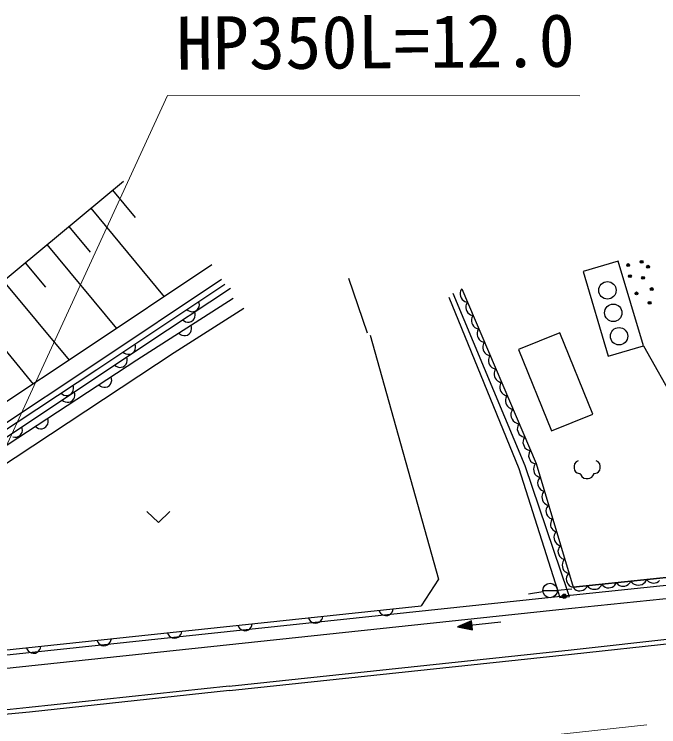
# Model space of a CAD drawing. Units: millimetres, scale not verified. Extents: x 40000 to 680000, y 20000 to 380000.
# Drawn here: x 353272 to 375461, y 275140 to 299677 of the extents above; entities that cross this region are included whole.
import ezdxf
from ezdxf.enums import TextEntityAlignment as Align

# ---------------------------------------------------------------- set-up
doc = ezdxf.new("R2010")
doc.units = ezdxf.units.MM
doc.header["$LTSCALE"] = 1000
doc.linetypes.add('CHAIN', pattern=[18.5, 12, -1.5, 3.5, -1.5])
for name, color, linetype, lineweight in [('M-BGD', 7, 'Continuous', 25), ('M-BMK', 2, 'CHAIN', 13), ('M-STR-HTXT', 7, 'Continuous', 13)]:
    doc.layers.add(name, color=color, linetype=linetype, lineweight=lineweight)
doc.styles.add('ＭＳ ゴシック', font='')
doc.styles.get('ＭＳ ゴシック').set_extended_font_data('MS Gothic')

msp = doc.modelspace()

# ---------------------------------------------------------------- linework, layer by layer
at = {"layer": 'M-BGD'}
for p, q in [((349163, 287394), (357031, 293931)), ((356655, 293619), (357433, 292682)), ((355903, 292995), (358431, 289950)), ((355151, 292371), (355890, 291481)), ((354399, 291746), (356797, 288858)), ((353647, 291122), (354347, 290279)), ((360076, 291048), (355676, 288114)), ((374063, 291179), (372854, 290819)), ((374931, 288262), (374063, 291179)), ((372854, 290819), (373722, 287902)), ((356009, 287615), (360408, 290549)), ((365433, 288692), (364786, 290578)), ((352895, 290498), (355163, 287766)), ((356120, 287448), (360519, 290383)), ((356120, 287448), (360519, 290383)), ((357836, 288335), (360719, 290248)), ((370858, 284125), (368387, 290055)), ((368625, 290091), (368620, 290024)), ((368620, 290024), (368635, 289965)), ((368637, 290140), (368625, 290091)), ((368652, 290179), (368637, 290140)), ((368687, 290226), (368652, 290179)), ((368687, 290226), (371237, 284210)), ((368687, 290226), (371237, 284210)), ((360810, 289889), (357493, 287761)), ((359644, 289727), (359628, 289788)), ((368233, 289932), (370641, 284033)), ((368635, 289965), (368658, 289910)), ((368658, 289910), (368691, 289859)), ((368691, 289859), (368742, 289815)), ((368742, 289815), (368785, 289790)), ((368785, 289790), (368824, 289774)), ((368824, 289774), (368882, 289766)), ((351767, 289561), (353920, 286936)), ((358777, 288032), (361175, 289552)), ((359570, 289497), (359608, 289547)), ((359608, 289547), (359633, 289599)), ((359633, 289599), (359647, 289669)), ((359647, 289669), (359644, 289727)), ((368820, 289631), (368815, 289564)), ((368815, 289564), (368830, 289505)), ((368832, 289679), (368820, 289631)), ((368848, 289719), (368832, 289679)), ((368882, 289766), (368848, 289719)), ((359212, 289511), (359262, 289472)), ((359262, 289472), (359314, 289447)), ((359314, 289447), (359384, 289433)), ((359384, 289433), (359442, 289436)), ((359442, 289436), (359503, 289452)), ((359502, 289368), (359486, 289429)), ((359491, 289241), (359505, 289310)), ((359505, 289310), (359502, 289368)), ((359503, 289452), (359570, 289497)), ((368830, 289505), (368853, 289450)), ((368853, 289450), (368886, 289398)), ((368886, 289398), (368937, 289355)), ((368937, 289355), (368980, 289330)), ((368980, 289330), (369019, 289314)), ((369019, 289314), (369077, 289306)), ((369077, 289306), (369043, 289258)), ((359069, 289153), (359119, 289114)), ((359119, 289114), (359172, 289089)), ((359172, 289089), (359241, 289075)), ((359241, 289075), (359299, 289077)), ((359299, 289077), (359360, 289094)), ((359360, 289094), (359427, 289138)), ((359427, 289138), (359466, 289188)), ((359466, 289188), (359491, 289241)), ((369015, 289171), (369011, 289104)), ((369011, 289104), (369025, 289044)), ((369027, 289219), (369015, 289171)), ((369025, 289044), (369048, 288989)), ((369043, 289258), (369027, 289219)), ((359377, 288899), (359362, 288960)), ((359364, 288771), (359379, 288841)), ((359379, 288841), (359377, 288899)), ((369048, 288989), (369081, 288938)), ((369081, 288938), (369132, 288894)), ((369132, 288894), (369175, 288869)), ((369175, 288869), (369214, 288853)), ((369214, 288853), (369272, 288845)), ((369238, 288798), (369222, 288759)), ((369272, 288845), (369238, 288798)), ((358941, 288690), (358990, 288650)), ((358990, 288650), (359042, 288625)), ((359042, 288625), (359112, 288609)), ((359112, 288609), (359170, 288611)), ((359170, 288611), (359231, 288627)), ((359231, 288627), (359298, 288670)), ((359298, 288670), (359338, 288719)), ((359338, 288719), (359364, 288771)), ((365524, 288623), (367883, 280218)), ((369210, 288710), (369206, 288643)), ((369206, 288643), (369220, 288584)), ((369222, 288759), (369210, 288710)), ((369220, 288584), (369243, 288529)), ((372050, 288709), (370634, 288133)), ((373189, 285907), (372050, 288709)), ((352423, 284727), (357836, 288335)), ((357445, 288260), (357428, 288321)), ((369243, 288529), (369276, 288477)), ((369276, 288477), (369327, 288434)), ((369327, 288434), (369370, 288409)), ((369370, 288409), (369409, 288393)), ((369409, 288393), (369467, 288385)), ((369433, 288338), (369417, 288298)), ((369467, 288385), (369433, 288338)), ((355676, 288114), (351481, 285330)), ((357370, 288029), (357409, 288079)), ((357409, 288079), (357434, 288132)), ((357434, 288132), (357448, 288201)), ((357448, 288201), (357445, 288260)), ((369405, 288250), (369401, 288183)), ((369401, 288183), (369415, 288124)), ((369417, 288298), (369405, 288250)), ((369415, 288124), (369438, 288068)), ((369438, 288068), (369471, 288017)), ((370634, 288133), (371773, 285331)), ((373722, 287902), (374931, 288262)), ((374931, 288262), (376146, 286103)), ((351220, 283044), (358777, 288032)), ((357012, 288043), (357062, 288004)), ((357062, 288004), (357115, 287979)), ((357115, 287979), (357184, 287966)), ((357159, 287811), (357142, 287872)), ((357162, 287753), (357159, 287811)), ((357184, 287966), (357242, 287968)), ((357242, 287968), (357303, 287985)), ((357303, 287985), (357370, 288029)), ((369471, 288017), (369522, 287974)), ((369522, 287974), (369565, 287948)), ((369565, 287948), (369605, 287933)), ((369612, 287838), (369600, 287789)), ((369605, 287933), (369662, 287924)), ((369628, 287877), (369612, 287838)), ((369662, 287924), (369628, 287877)), ((357493, 287761), (350927, 283474)), ((351866, 284870), (356009, 287615)), ((356726, 287595), (356776, 287556)), ((357017, 287536), (357084, 287581)), ((357084, 287581), (357123, 287631)), ((357123, 287631), (357148, 287683)), ((357148, 287683), (357162, 287753)), ((369600, 287789), (369596, 287723)), ((369596, 287723), (369610, 287663)), ((369610, 287663), (369634, 287608)), ((369634, 287608), (369666, 287557)), ((351995, 284717), (356120, 287448)), ((351995, 284717), (356120, 287448)), ((356776, 287556), (356829, 287531)), ((356829, 287531), (356898, 287517)), ((356898, 287517), (356956, 287520)), ((356956, 287520), (357017, 287536)), ((369666, 287557), (369717, 287513)), ((369717, 287513), (369760, 287488)), ((369760, 287488), (369800, 287472)), ((369795, 287329), (369791, 287262)), ((369807, 287378), (369795, 287329)), ((369800, 287472), (369857, 287464)), ((369823, 287417), (369807, 287378)), ((369857, 287464), (369823, 287417)), ((356624, 287122), (356608, 287183)), ((356626, 287064), (356624, 287122)), ((369791, 287262), (369805, 287203)), ((369805, 287203), (369829, 287148)), ((369829, 287148), (369861, 287096)), ((369861, 287096), (369912, 287053)), ((355314, 286842), (355297, 286904)), ((355316, 286784), (355314, 286842)), ((356189, 286910), (356239, 286871)), ((356239, 286871), (356291, 286845)), ((356291, 286845), (356360, 286831)), ((356360, 286831), (356419, 286833)), ((356419, 286833), (356480, 286849)), ((356480, 286849), (356547, 286893)), ((356547, 286893), (356586, 286942)), ((356586, 286942), (356612, 286995)), ((356612, 286995), (356626, 287064)), ((369912, 287053), (369956, 287028)), ((369956, 287028), (369995, 287012)), ((369990, 286869), (369986, 286802)), ((370002, 286917), (369990, 286869)), ((369995, 287012), (370053, 287004)), ((370018, 286957), (370002, 286917)), ((370053, 287004), (370018, 286957)), ((354880, 286627), (354930, 286588)), ((354930, 286588), (354983, 286563)), ((355171, 286568), (355238, 286612)), ((355238, 286612), (355277, 286662)), ((355277, 286662), (355302, 286715)), ((355302, 286715), (355316, 286784)), ((355355, 286608), (355338, 286669)), ((355357, 286550), (355355, 286608)), ((369986, 286802), (370000, 286743)), ((370000, 286743), (370024, 286687)), ((370024, 286687), (370056, 286636)), ((370056, 286636), (370107, 286593)), ((370107, 286593), (370151, 286567)), ((354922, 286392), (354972, 286353)), ((354972, 286353), (355024, 286328)), ((354983, 286563), (355052, 286549)), ((355052, 286549), (355110, 286552)), ((355110, 286552), (355171, 286568)), ((355213, 286334), (355280, 286378)), ((355280, 286378), (355318, 286428)), ((355318, 286428), (355343, 286481)), ((355343, 286481), (355357, 286550)), ((370151, 286567), (370190, 286551)), ((370185, 286408), (370181, 286341)), ((370181, 286341), (370195, 286282)), ((370197, 286457), (370185, 286408)), ((370190, 286551), (370248, 286543)), ((370213, 286496), (370197, 286457)), ((370248, 286543), (370213, 286496)), ((355024, 286328), (355094, 286314)), ((355094, 286314), (355152, 286317)), ((355152, 286317), (355213, 286334)), ((370195, 286282), (370219, 286227)), ((370219, 286227), (370251, 286176)), ((370251, 286176), (370303, 286132)), ((370303, 286132), (370346, 286107)), ((370346, 286107), (370385, 286091)), ((370374, 285935), (370370, 285861)), ((370370, 285861), (370385, 285796)), ((370388, 285988), (370374, 285935)), ((370385, 286091), (370443, 286083)), ((370405, 286031), (370388, 285988)), ((370443, 286083), (370405, 286031)), ((371773, 285331), (373189, 285907)), ((354435, 285693), (354419, 285754)), ((354423, 285566), (354438, 285635)), ((354438, 285635), (354435, 285693)), ((370385, 285796), (370411, 285735)), ((370411, 285735), (370447, 285679)), ((370447, 285679), (370503, 285631)), ((370503, 285631), (370551, 285603)), ((370551, 285603), (370594, 285586)), ((353550, 285406), (353534, 285467)), ((353553, 285347), (353550, 285406)), ((354001, 285481), (354050, 285442)), ((354050, 285442), (354103, 285416)), ((354103, 285416), (354172, 285402)), ((354172, 285402), (354230, 285404)), ((354230, 285404), (354291, 285420)), ((354291, 285420), (354358, 285464)), ((354358, 285464), (354398, 285513)), ((354398, 285513), (354423, 285566)), ((370595, 285442), (370591, 285375)), ((370591, 285375), (370605, 285316)), ((370594, 285586), (370657, 285577)), ((370607, 285490), (370595, 285442)), ((370623, 285529), (370607, 285490)), ((370657, 285577), (370623, 285529)), ((353220, 285125), (353290, 285112)), ((353290, 285112), (353348, 285114)), ((353348, 285114), (353409, 285131)), ((353409, 285131), (353475, 285175)), ((353475, 285175), (353514, 285225)), ((353514, 285225), (353539, 285278)), ((353539, 285278), (353553, 285347)), ((370605, 285316), (370629, 285260)), ((370629, 285260), (370661, 285209)), ((370661, 285209), (370712, 285165)), ((370712, 285165), (370755, 285140)), ((370755, 285140), (370795, 285124)), ((370795, 285124), (370853, 285116)), ((370853, 285116), (370818, 285069)), ((370790, 284981), (370786, 284914)), ((370786, 284914), (370800, 284855)), ((370802, 285030), (370790, 284981)), ((370818, 285069), (370802, 285030)), ((370800, 284855), (370824, 284800)), ((370824, 284800), (370856, 284749)), ((370856, 284749), (370907, 284705)), ((370907, 284705), (370951, 284680)), ((370951, 284680), (370990, 284664)), ((370990, 284664), (371048, 284656)), ((371048, 284656), (371013, 284609)), ((370985, 284521), (370981, 284454)), ((370981, 284454), (370995, 284395)), ((370997, 284569), (370985, 284521)), ((370995, 284395), (371019, 284340)), ((371013, 284609), (370997, 284569)), ((371019, 284340), (371051, 284288)), ((371051, 284288), (371102, 284245)), ((371102, 284245), (371146, 284220)), ((371146, 284220), (371185, 284204)), ((371197, 284167), (371177, 284129)), ((371185, 284204), (371243, 284196)), ((371237, 284210), (371197, 284167)), ((371237, 284210), (372509, 279946)), ((371237, 284210), (372509, 279946)), ((372563, 284190), (372545, 284118)), ((372617, 284262), (372563, 284190)), ((372689, 284298), (372617, 284262)), ((373373, 284262), (373301, 284298)), ((373427, 284190), (373373, 284262)), ((373445, 284118), (373427, 284190)), ((370641, 284033), (372061, 279595)), ((372326, 279789), (370858, 284125)), ((371160, 284082), (371148, 284016)), ((371148, 284016), (371156, 283956)), ((371156, 283956), (371173, 283898)), ((371177, 284129), (371160, 284082)), ((371173, 283898), (371200, 283844)), ((372545, 284118), (372545, 284046)), ((372545, 284046), (372563, 283974)), ((372563, 283974), (372599, 283920)), ((372599, 283920), (372653, 283884)), ((372653, 283884), (372725, 283866)), ((373265, 283866), (373337, 283884)), ((373337, 283884), (373391, 283920)), ((373391, 283920), (373427, 283974)), ((373427, 283974), (373445, 284046)), ((373445, 284046), (373445, 284118)), ((371200, 283844), (371246, 283795)), ((371246, 283795), (371286, 283765)), ((371286, 283765), (371323, 283745)), ((371320, 283650), (371303, 283603)), ((371340, 283687), (371320, 283650)), ((371323, 283745), (371380, 283731)), ((371380, 283731), (371340, 283687)), ((372725, 283866), (372761, 283866)), ((372761, 283866), (372779, 283812)), ((372779, 283812), (372815, 283758)), ((372815, 283758), (372887, 283704)), ((372887, 283704), (372959, 283686)), ((372959, 283686), (373031, 283686)), ((373031, 283686), (373085, 283704)), ((373085, 283704), (373157, 283740)), ((373157, 283740), (373193, 283776)), ((373193, 283776), (373211, 283812)), ((373211, 283812), (373229, 283866)), ((373229, 283866), (373265, 283866)), ((371303, 283603), (371291, 283537)), ((371291, 283537), (371299, 283477)), ((371299, 283477), (371316, 283419)), ((371316, 283419), (371343, 283365)), ((371343, 283365), (371389, 283316)), ((371389, 283316), (371429, 283286)), ((371429, 283286), (371466, 283266)), ((371463, 283171), (371446, 283124)), ((371483, 283208), (371463, 283171)), ((371466, 283266), (371523, 283251)), ((371523, 283251), (371483, 283208)), ((371446, 283124), (371434, 283058)), ((371434, 283058), (371442, 282998)), ((371442, 282998), (371459, 282940)), ((371459, 282940), (371486, 282886)), ((371486, 282886), (371532, 282837)), ((371532, 282837), (371572, 282807)), ((371572, 282807), (371609, 282787)), ((371606, 282692), (371589, 282645)), ((371626, 282729), (371606, 282692)), ((371609, 282787), (371666, 282772)), ((371666, 282772), (371626, 282729)), ((357834, 282557), (358234, 282173)), ((358234, 282173), (358634, 282557)), ((371589, 282645), (371577, 282579)), ((371577, 282579), (371585, 282519)), ((371585, 282519), (371602, 282461)), ((371602, 282461), (371629, 282406)), ((371629, 282406), (371675, 282358)), ((371675, 282358), (371715, 282328)), ((371715, 282328), (371752, 282308)), ((371740, 282179), (371729, 282119)), ((371755, 282221), (371740, 282179)), ((371752, 282308), (371809, 282293)), ((371773, 282254), (371755, 282221)), ((371809, 282293), (371773, 282254)), ((371729, 282119), (371736, 282065)), ((371736, 282065), (371751, 282013)), ((371751, 282013), (371776, 281964)), ((371776, 281964), (371817, 281920)), ((391609, 281962), (372509, 279946)), ((372509, 279946), (391609, 281962)), ((371817, 281920), (371853, 281893)), ((371861, 281735), (371849, 281669)), ((371853, 281893), (371887, 281875)), ((371878, 281782), (371861, 281735)), ((371898, 281819), (371878, 281782)), ((371887, 281875), (371937, 281862)), ((371937, 281862), (371898, 281819)), ((371973, 279626), (391939, 281693)), ((372443, 277793), (409824, 281870)), ((372459, 277644), (409840, 281721)), ((371849, 281669), (371857, 281608)), ((371857, 281608), (371874, 281551)), ((371874, 281551), (371901, 281496)), ((371901, 281496), (371946, 281447)), ((371946, 281447), (371987, 281417)), ((371987, 281417), (372024, 281397)), ((372004, 281256), (371992, 281189)), ((371992, 281189), (372000, 281129)), ((372021, 281302), (372004, 281256)), ((372041, 281340), (372021, 281302)), ((372021, 279179), (391986, 281246)), ((372024, 281397), (372080, 281383)), ((372080, 281383), (372041, 281340)), ((372000, 281129), (372017, 281072)), ((372017, 281072), (372044, 281017)), ((372044, 281017), (372089, 280968)), ((372089, 280968), (372130, 280938)), ((372130, 280938), (372167, 280918)), ((372147, 280776), (372135, 280710)), ((372135, 280710), (372143, 280650)), ((372164, 280823), (372147, 280776)), ((372184, 280861), (372164, 280823)), ((372167, 280918), (372223, 280904)), ((372223, 280904), (372184, 280861)), ((372143, 280650), (372160, 280593)), ((372160, 280593), (372187, 280538)), ((372187, 280538), (372232, 280489)), ((372232, 280489), (372273, 280459)), ((372273, 280459), (372310, 280439)), ((367883, 280218), (367286, 279308)), ((372290, 280297), (372278, 280231)), ((372278, 280231), (372286, 280171)), ((372307, 280344), (372290, 280297)), ((372327, 280382), (372307, 280344)), ((372310, 280439), (372366, 280425)), ((372366, 280425), (372327, 280382)), ((375018, 280156), (375045, 280214)), ((375045, 280214), (375080, 280167)), ((372286, 280171), (372303, 280113)), ((372303, 280113), (372330, 280059)), ((372330, 280059), (372375, 280010)), ((372375, 280010), (372416, 279980)), ((372416, 279980), (372453, 279960)), ((372453, 279960), (372509, 279945)), ((372982, 279946), (373006, 279999)), ((373006, 279999), (373041, 279952)), ((373416, 279931), (373452, 279966)), ((373452, 279966), (373479, 279998)), ((373479, 279998), (373504, 280051)), ((373504, 280051), (373539, 280005)), ((373539, 280005), (373572, 279978)), ((373572, 279978), (373615, 279952)), ((373856, 279948), (373913, 279984)), ((373913, 279984), (373950, 280018)), ((373950, 280018), (373976, 280051)), ((373976, 280051), (374001, 280104)), ((374001, 280104), (374036, 280057)), ((374036, 280057), (374069, 280031)), ((374069, 280031), (374112, 280005)), ((374112, 280005), (374175, 279981)), ((374175, 279981), (374235, 279978)), ((374235, 279978), (374295, 279984)), ((374295, 279984), (374354, 280000)), ((374354, 280000), (374410, 280036)), ((374410, 280036), (374447, 280070)), ((374447, 280070), (374474, 280103)), ((374474, 280103), (374498, 280156)), ((374498, 280156), (374537, 280105)), ((374537, 280105), (374573, 280076)), ((374573, 280076), (374620, 280048)), ((374620, 280048), (374689, 280022)), ((374689, 280022), (374756, 280018)), ((374756, 280018), (374822, 280025)), ((374822, 280025), (374886, 280042)), ((374886, 280042), (374948, 280082)), ((374948, 280082), (374989, 280120)), ((374989, 280120), (375018, 280156)), ((375080, 280167), (375113, 280141)), ((375113, 280141), (375156, 280115)), ((375156, 280115), (375219, 280092)), ((375219, 280092), (375280, 280088)), ((375280, 280088), (375339, 280094)), ((375339, 280094), (375398, 280110)), ((375398, 280110), (375454, 280147)), ((375454, 280147), (375491, 280181)), ((371474, 279791), (370980, 279711)), ((371470, 279831), (371970, 279831)), ((371970, 279849), (372468, 279885)), ((372384, 279631), (372326, 279789)), ((372509, 279946), (372544, 279900)), ((372544, 279900), (372577, 279873)), ((372577, 279873), (372620, 279848)), ((372620, 279848), (372683, 279824)), ((372683, 279824), (372744, 279820)), ((372744, 279820), (372803, 279827)), ((372803, 279827), (372862, 279843)), ((372862, 279843), (372918, 279879)), ((372918, 279879), (372955, 279913)), ((372955, 279913), (372982, 279946)), ((373041, 279952), (373074, 279926)), ((373074, 279926), (373117, 279900)), ((373117, 279900), (373180, 279876)), ((373180, 279876), (373241, 279873)), ((373241, 279873), (373301, 279879)), ((373301, 279879), (373359, 279895)), ((373359, 279895), (373416, 279931)), ((373615, 279952), (373677, 279929)), ((373677, 279929), (373738, 279925)), ((373738, 279925), (373798, 279932)), ((373798, 279932), (373856, 279948)), ((350306, 277325), (371973, 279626)), ((372061, 279595), (372384, 279631)), ((350299, 277496), (367286, 279308)), ((350351, 276877), (372021, 279179)), ((365824, 279152), (365850, 279095)), ((365850, 279095), (365886, 279048)), ((365886, 279048), (365941, 279004)), ((365941, 279004), (365994, 278979)), ((365994, 278979), (366055, 278966)), ((366135, 278974), (366192, 279000)), ((366192, 279000), (366239, 279036)), ((366239, 279036), (366283, 279091)), ((366283, 279091), (366308, 279144)), ((366308, 279144), (366321, 279205)), ((363398, 278893), (363424, 278836)), ((363424, 278836), (363459, 278789)), ((363459, 278789), (363514, 278745)), ((363514, 278745), (363567, 278720)), ((363708, 278715), (363766, 278742)), ((363766, 278742), (363812, 278777)), ((363812, 278777), (363857, 278832)), ((363857, 278832), (363881, 278885)), ((363881, 278885), (363895, 278946)), ((366055, 278966), (366135, 278974)), ((369015, 278792), (368534, 278580)), ((370026, 278740), (368534, 278580)), ((368998, 278760), (368594, 278586)), ((369026, 278502), (368998, 278760)), ((369049, 278474), (369015, 278792)), ((360971, 278635), (360997, 278577)), ((360997, 278577), (361032, 278531)), ((361032, 278531), (361087, 278486)), ((361087, 278486), (361140, 278462)), ((361339, 278483), (361386, 278518)), ((361386, 278518), (361430, 278573)), ((361430, 278573), (361455, 278626)), ((361455, 278626), (361468, 278688)), ((363567, 278720), (363629, 278707)), ((363629, 278707), (363708, 278715)), ((368534, 278580), (369049, 278474)), ((368594, 278586), (369026, 278502)), ((368981, 278728), (368654, 278592)), ((368654, 278592), (369003, 278529)), ((368965, 278696), (368713, 278599)), ((368713, 278599), (368979, 278557)), ((368948, 278664), (368773, 278605)), ((368773, 278605), (368956, 278585)), ((368931, 278632), (368853, 278614)), ((368853, 278614), (368933, 278612)), ((368933, 278612), (368931, 278632)), ((368956, 278585), (368948, 278664)), ((368979, 278557), (368965, 278696)), ((369003, 278529), (368981, 278728)), ((358544, 278376), (358570, 278318)), ((358570, 278318), (358606, 278272)), ((358606, 278272), (358661, 278227)), ((358912, 278224), (358959, 278259)), ((358959, 278259), (359003, 278314)), ((359003, 278314), (359028, 278367)), ((359028, 278367), (359041, 278429)), ((361140, 278462), (361202, 278448)), ((361202, 278448), (361281, 278457)), ((361281, 278457), (361339, 278483)), ((356117, 278117), (356144, 278059)), ((356144, 278059), (356179, 278013)), ((356179, 278013), (356234, 277968)), ((356486, 277965), (356532, 278000)), ((356532, 278000), (356577, 278055)), ((356577, 278055), (356601, 278108)), ((356601, 278108), (356615, 278170)), ((358661, 278227), (358713, 278203)), ((358713, 278203), (358775, 278189)), ((358775, 278189), (358855, 278198)), ((358855, 278198), (358912, 278224)), ((353691, 277858), (353717, 277800)), ((353717, 277800), (353752, 277754)), ((353752, 277754), (353807, 277710)), ((354106, 277741), (354150, 277796)), ((354150, 277796), (354174, 277849)), ((354174, 277849), (354188, 277911)), ((356234, 277968), (356287, 277944)), ((356287, 277944), (356349, 277930)), ((356349, 277930), (356428, 277939)), ((356428, 277939), (356486, 277965)), ((360672, 276534), (372443, 277793)), ((353807, 277710), (353860, 277685)), ((353860, 277685), (353922, 277671)), ((353922, 277671), (354001, 277680)), ((354001, 277680), (354059, 277706)), ((354059, 277706), (354106, 277741)), ((360688, 276385), (372459, 277644)), ((360672, 276534), (353780, 275798)), ((360688, 276385), (353796, 275648)), ((353780, 275798), (349945, 275395)), ((353796, 275648), (349950, 275256))]:
    msp.add_line(p, q, dxfattribs=at)
for centre, radius in [((374408, 291039), 50), ((374408, 291039), 30), ((374408, 291039), 10), ((374870, 291151), 50), ((374870, 291151), 30), ((374870, 291151), 10), ((375095, 290983), 50), ((375095, 290983), 30), ((375095, 290983), 10), ((374470, 290658), 50), ((374470, 290658), 30), ((374470, 290658), 10), ((374920, 290601), 50), ((374920, 290601), 30), ((374920, 290601), 10), ((373695, 290170), 300), ((375220, 290214), 50), ((374695, 290064), 50), ((374695, 290064), 30), ((374695, 290064), 10), ((375220, 290214), 30), ((375220, 290214), 10), ((375145, 289739), 50), ((373895, 289395), 300), ((375145, 289739), 30), ((375145, 289739), 10), ((374095, 288589), 300), ((371720, 279833), 250), ((372208, 279633), 75), ((372208, 279633), 45), ((372208, 279633), 15)]:
    msp.add_circle(centre, radius, dxfattribs=at)
at = {"layer": 'M-BMK'}
msp.add_line((339756, 271380), (414924, 279524), dxfattribs=at)
at = {"layer": 'M-STR-HTXT'}
for p, q in [((349667, 277575), (358549, 296879)), ((358549, 296879), (372739, 296870))]:
    msp.add_line(p, q, dxfattribs=at)

# ---------------------------------------------------------------- texts
at = {"layer": 'M-STR-HTXT', "style": 'ＭＳ ゴシック'}
msp.add_text('HP350L=12.0', height=1833, rotation=0.438, dxfattribs=at).set_placement((358867, 297214), align=Align.BOTTOM_LEFT)

doc.saveas('drawing.dxf')
